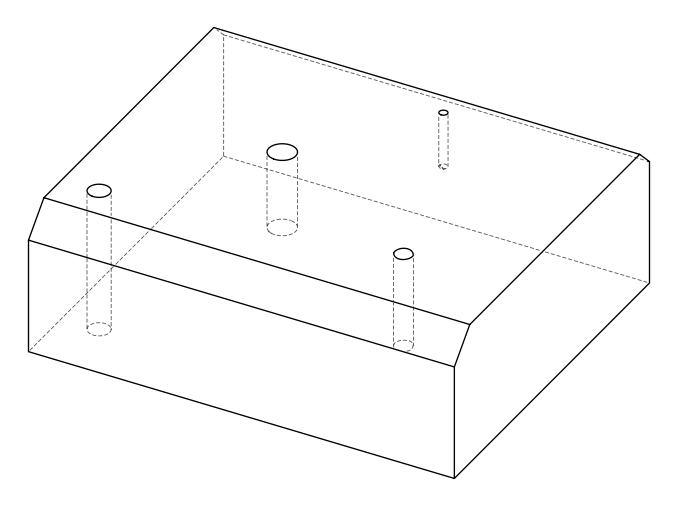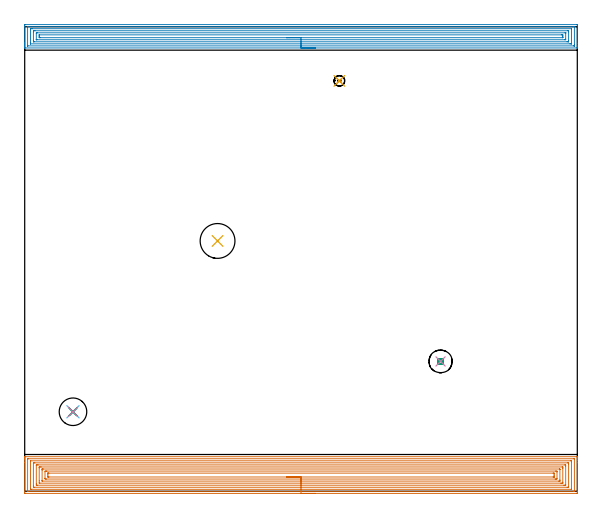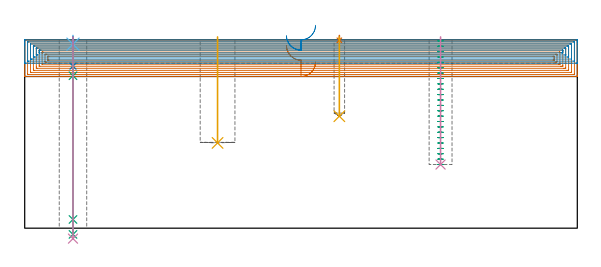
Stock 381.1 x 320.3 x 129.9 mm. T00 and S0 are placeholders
(PLAN: 11 operations, 8 tool changes, 50.5 min)
(1 AREA_MILL | FG_CHAMFER_SURFACE | UGT0205_001 | 27.9 min | 121960 mm3)
(2 AREA_MILL_1 | FG_CHAMFER_SURFACE_1 | UGT0205_001 | 18.59 min | 49399 mm3)
(3 MILL_BLIND_HOLE_FROM_SOLID_MATERIAL | STEP1POCKET | NXT0201_011 | Spiral | 1.78 min | 16856 mm3)
(4 BORE_BLIND_HOLE | STEP1POCKET | UGT0332_074 | 0.35 min | 1 mm3)
(5 INDEXABLE_INSERT_DRILL_BLIND_HOLE_FROM_SOLID | STEP1POCKET_1 | NXT0302_019 | 0.29 min | 32010 mm3)
(6 SPOT_DRILL | STEP1HOLE | NXT0321_9005460120000 | 0.05 min | 187 mm3)
(7 SPOT_DRILL_1 | STEP1POCKET_2 | NXT0321_9005460120000 | 0.03 min | 9 mm3)
(8 DRILL_BLIND_HOLE_INTO_CENTER | STEP1HOLE | NXT0301_092 | 0.08 min | 1733 mm3)
(9 GUN_DRILL_THROUGH_HOLE | STEP1HOLE | UGT0307_009 | 0.65 min | 12762 mm3)
(10 DRILL_TO_ENLARGE_THROUGH_HOLE | STEP1HOLE | UGT0301_048 | 0.56 min | 22103 mm3)
(11 DRILL_BLIND_HOLE_INTO_CENTER_1 | STEP1POCKET_2 | UGT0301_193 | 0.22 min | 2131 mm3)
(TOOL UGT0205_001 | Chamfer Mill 20 x 3 x 45 deg. | D20 FL50 Z2)
(TOOL NXT0201_011 | ENDMILL 12mm [2P460-1200-NA 1630] | D12 FL38 Z6)
(TOOL UGT0332_074 | 15.8 mm Rough Boring Bar | D15.8)
(TOOL NXT0302_019 | Index. Insert Drill 24mm [880-D2400L25-05] | D24 PA176 FL120 Z2)
(TOOL NXT0321_9005460120000 | NC Spot Drill, 142deg, 12mm, Carbide, Uncoated | D12 PA142 FL30 Z2)
(TOOL NXT0301_092 | Carbide Drill 12.1mm [860.1-1210-061A1-MM 2214] | D12.1 PA140 FL77 Z2)
(TOOL UGT0307_009 | Gun Drill 12 mm | D12 PA130 FL24 Z1)
(TOOL UGT0301_048 | Twist Drill 19 mm | D19 PA118 FL135 Z2)
(TOOL UGT0301_193 | Twist Drill 7.3 mm | D7.3 PA118 FL66 Z2)
(OP 1 AREA_MILL)
G17 G21 G94 G90
T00 M6
G54
G17 G0 G90 X200.55 Y-1.5 S1061 M3
G43 Z139.9 H0
Z114.6
G94 G1 X200.512 Z113.728 F250.
X200.398 Z112.864
X200.209 Z112.012
X199.947 Z111.18
X199.613 Z110.374
X199.21 Z109.6
X198.742 Z108.864
X198.21 Z108.172
X197.621 Z107.529
X196.978 Z106.94
X196.286 Z106.409
X195.55 Z105.94
X194.776 Z105.537
X193.97 Z105.203
X193.138 Z104.941
X192.287 Z104.752
X191.422 Z104.638
X190.55 Z104.6
X0.624
X0.332 Y-1.497 Z104.602
X0.01 Y-1.492 Z104.606
X0. Y-1.166 Z104.932
Y19.897 Z125.992
Y22.304 Z128.399
Y23.011 Z129.11
Y23.322 Z129.421
X0.002 Y23.738 Z129.83
X0.004 Y23.764 Z129.855
X0.01 Y23.797 Z129.888
X0.177 Y23.8 Z129.9
X380.923
X381.09 Y23.797 Z129.888
X381.093 Y23.74 Z129.832
X381.1 Y23.322 Z129.421
Y23.011 Z129.11
Y22.304 Z128.399
Y21.058 Z127.155
Y19.627 Z125.723
Y-0.627 Z105.471
X381.098 Y-0.896 Z105.201
X381.093 Y-1.492 Z104.606
X381.074 Y-1.494 Z104.604
X380.476 Y-1.5 Z104.6
X190.55
Y-0.086 Z106.014
X2.33 Y-0.085 Z106.015
X2.166 Y-0.083 Z106.017
X2.058 Y-0.079 Z106.021
X2.009 Y-0.074 Z106.026
X2.006 Y-0.062 Z106.038
X2.003 Y-0.004 Z106.096
X2. Y0.407 Z106.507
Y21.822 Z127.922
X2.003 Y22.304 Z128.404
X2.006 Y22.355 Z128.455
X2.009 Y22.374 Z128.474
X2.085 Y22.379 Z128.479
X2.248 Y22.384 Z128.484
X2.33 Y22.385 Z128.485
X2.411 Y22.386 Z128.486
X378.77 Y22.385 Z128.485
X378.934 Y22.383 Z128.483
X379.042 Y22.379 Z128.479
X379.091 Y22.374 Z128.474
X379.094 Y22.362 Z128.462
X379.097 Y22.304 Z128.404
X379.1 Y21.894 Z127.994
Y0.478 Z106.578
X379.097 Y-0.004 Z106.096
X379.094 Y-0.055 Z106.045
X379.091 Y-0.074 Z106.026
X379.015 Y-0.079 Z106.021
X378.852 Y-0.084 Z106.016
X378.77 Y-0.086 Z106.014
X378.689
X190.55
Y1.328 Z107.428
X4.652 Y1.329 Z107.429
X4.199 Y1.331 Z107.431
X4.049 Y1.334 Z107.434
X4.027 Y1.335 Z107.435
X4.01 Y1.347 Z107.447
X4.006 Y1.45 Z107.55
X4.002 Y1.582 Z107.682
X4.001 Y1.781 Z107.881
X4. Y1.979 Z108.079
X4.001 Y20.717 Z126.817
X4.008 Y20.916 Z127.016
X4.011 Y20.965 Z127.065
X4.03 Y20.967 Z127.067
X4.086 Y20.969 Z127.069
X4.199 Y20.971 Z127.071
X376.449
X376.901 Y20.969 Z127.069
X377.051 Y20.966 Z127.066
X377.073 Y20.965 Z127.065
X377.09 Y20.953 Z127.053
X377.094 Y20.85 Z126.95
X377.098 Y20.718 Z126.818
X377.099 Y20.519 Z126.619
X377.1 Y20.321 Z126.421
X377.099 Y1.583 Z107.683
X377.092 Y1.384 Z107.484
X377.089 Y1.335 Z107.435
X377.07 Y1.333 Z107.433
X377.014 Y1.331 Z107.431
X376.901 Y1.329 Z107.429
X190.55 Y1.328 Z107.428
Y2.743 Z108.843
X6.81
X6.049 Y2.748 Z108.848
X6.01 Y2.75 Z108.85
X6.007 Y2.796 Z108.896
X6.003 Y2.904 Z109.004
X6.001 Y3.12 Z109.22
X6. Y3.552 Z109.652
X6.001 Y19.174 Z125.274
X6.003 Y19.394 Z125.494
X6.007 Y19.503 Z125.603
X6.011 Y19.55 Z125.65
X6.061 Y19.553 Z125.653
X6.88 Y19.557 Z125.657
X6.95
X374.29
X375.051 Y19.552 Z125.652
X375.09 Y19.55 Z125.65
X375.093 Y19.503 Z125.603
X375.097 Y19.396 Z125.496
X375.099 Y19.18 Z125.28
X375.1 Y18.748 Z124.848
X375.099 Y3.126 Z109.226
X375.097 Y2.906 Z109.006
X375.093 Y2.797 Z108.897
X375.089 Y2.75 Z108.85
X375.039 Y2.747 Z108.847
X374.22 Y2.743 Z108.843
X374.15
X190.55
Y4.157 Z110.257
X8.668 Y4.158 Z110.258
X8.071 Y4.161 Z110.261
X8.026 Y4.164 Z110.264
X8.01 Y4.172 Z110.272
X8.004 Y4.228 Z110.328
X8.002 Y4.458 Z110.558
X8. Y5.124 Z111.224
X8.001 Y17.842 Z123.942
X8.003 Y18.009 Z124.109
X8.007 Y18.092 Z124.192
X8.01 Y18.128 Z124.228
X8.067 Y18.136 Z124.236
X8.37 Y18.14 Z124.24
X8.668 Y18.142 Z124.242
X9.261 Y18.143 Z124.243
X372.432 Y18.142 Z124.242
X373.029 Y18.139 Z124.239
X373.074 Y18.136 Z124.236
X373.09 Y18.128 Z124.228
X373.096 Y18.072 Z124.172
X373.098 Y17.842 Z123.942
X373.1 Y17.176 Z123.276
X373.099 Y4.458 Z110.558
X373.097 Y4.291 Z110.391
X373.094 Y4.208 Z110.308
X373.091 Y4.172 Z110.272
X373.033 Y4.164 Z110.264
X372.731 Y4.16 Z110.26
X372.432 Y4.158 Z110.258
X371.84 Y4.157 Z110.257
X190.55
Y5.571 Z111.671
X10.455 Y5.572 Z111.672
X10.232 Y5.573 Z111.673
X10.08 Y5.576 Z111.676
X10.012 Y5.578 Z111.678
X10.009 Y5.617 Z111.717
X10.002 Y5.802 Z111.902
X10. Y7.135 Z113.235
Y16.058 Z122.158
X10.002 Y16.511 Z122.611
X10.007 Y16.664 Z122.764
X10.01 Y16.714 Z122.814
X10.038 Y16.722 Z122.822
X10.12 Y16.724 Z122.824
X10.455 Y16.728 Z122.828
X10.677 Y16.729 Z122.829
X11.349
X370.645 Y16.728 Z122.828
X370.868 Y16.727 Z122.827
X371.02 Y16.724 Z122.824
X371.088 Y16.722 Z122.822
X371.091 Y16.683 Z122.783
X371.098 Y16.498 Z122.598
X371.099 Y16.058 Z122.158
X371.1 Y15.603 Z121.703
Y6.242 Z112.342
X371.098 Y5.789 Z111.889
X371.093 Y5.636 Z111.736
X371.09 Y5.586 Z111.686
X371.062 Y5.578 Z111.678
X370.981 Y5.576 Z111.676
X370.645 Y5.572 Z111.672
X370.423 Y5.571 Z111.671
X369.751
X190.55
Y6.985 Z113.085
X12.392 Y6.986 Z113.086
X12.243 Y6.988 Z113.088
X12.094 Y6.992 Z113.092
X12.01 Y6.996 Z113.096
X12.006 Y7.054 Z113.154
X12.003 Y7.135 Z113.235
X12. Y7.377 Z113.477
Y14.515 Z120.615
X12.006 Y15.165 Z121.265
X12.01 Y15.286 Z121.386
X12.013 Y15.308 Z121.408
X12.044 Y15.311 Z121.411
X12.095 Y15.313 Z121.413
X12.243 Y15.314 Z121.414
X12.987 Y15.315 Z121.415
X368.709 Y15.314 Z121.414
X368.857 Y15.312 Z121.412
X369.006 Y15.308 Z121.408
X369.09 Y15.304 Z121.404
X369.094 Y15.246 Z121.346
X369.097 Y15.165 Z121.265
X369.1 Y14.923 Z121.023
Y7.785 Z113.885
X369.094 Y7.135 Z113.235
X369.09 Y7.014 Z113.114
X369.087 Y6.992 Z113.092
X369.056 Y6.989 Z113.089
X369.005 Y6.987 Z113.087
X368.857 Y6.986 Z113.086
X368.113 Y6.985 Z113.085
X190.55
Y8.4 Z114.5
X14.924
X14.549 Y8.401 Z114.501
X14.03 Y8.407 Z114.507
X14.002 Y8.919 Z115.019
X14. Y8.949 Z115.049
X14.001 Y13.41 Z119.51
X14.03 Y13.893 Z119.993
X14.406 Y13.898 Z119.998
X14.924 Y13.9 Z120.
X15.298
X366.176
X366.551 Y13.899 Z119.999
X367.07 Y13.893 Z119.993
X367.098 Y13.381 Z119.481
X367.1 Y13.351 Z119.451
X367.099 Y8.89 Z114.99
X367.07 Y8.407 Z114.507
X366.694 Y8.402 Z114.502
X366.176 Y8.4 Z114.5
X365.803
X190.55
Y9.814 Z115.914
X16.712
X16.266 Y9.818 Z115.918
X16.045 Y9.821 Z115.921
X16.01 Y9.83 Z115.93
X16.006 Y9.871 Z115.971
X16.004 Y9.932 Z116.032
X16. Y10.522 Z116.622
Y11.414 Z117.514
Y12.306 Z118.406
X16.003 Y12.408 Z118.508
X16.007 Y12.47 Z118.57
X16.011 Y12.48 Z118.58
X16.017 Y12.482 Z118.582
X16.043 Y12.484 Z118.584
X16.266 Y12.486 Z118.586
X16.712
X364.388
X364.834 Y12.482 Z118.582
X365.055 Y12.479 Z118.579
X365.091 Y12.469 Z118.569
X365.094 Y12.429 Z118.529
X365.096 Y12.368 Z118.468
X365.1 Y11.778 Z117.878
Y10.886 Z116.986
Y9.994 Z116.094
X365.097 Y9.892 Z115.992
X365.093 Y9.83 Z115.93
X365.089 Y9.82 Z115.92
X365.083 Y9.818 Z115.918
X365.057 Y9.816 Z115.916
X364.834 Y9.814 Z115.914
X364.388
X190.55
X189.678 Z115.952
X188.814 Z116.066
X187.962 Z116.254
X187.13 Z116.517
X186.324 Z116.851
X185.55 Z117.253
X184.814 Z117.722
X184.122 Z118.253
X183.479 Z118.843
X182.89 Z119.486
X182.359 Z120.178
X181.89 Z120.914
X181.487 Z121.688
X181.153 Z122.494
X180.891 Z123.326
X180.702 Z124.177
X180.588 Z125.042
X180.55 Z125.914
G0 Z139.9
M5
M2
(OP 2 AREA_MILL_1)
G17 G21 G94 G90
T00 M6
G54
G17 G0 G90 X200.55 Y305.7 S1061 M3
G43 Z139.9 H0
G94 G1 X200.512 Z139.028 F250.
X200.398 Z138.163
X200.209 Z137.312
X199.947 Z136.48
X199.613 Z135.674
X199.21 Z134.9
X198.742 Z134.164
X198.21 Z133.472
X197.621 Z132.829
X196.978 Z132.239
X196.286 Z131.708
X195.55 Z131.24
X194.776 Z130.837
X193.97 Z130.503
X193.138 Z130.241
X192.286 Z130.052
X191.422 Z129.938
X190.55 Z129.9
X0.177
X0.009 Y305.702 Z129.888
X0. Y305.729 Z129.861
Y306.11 Z129.49
Y306.402 Z129.198
Y307.104 Z128.491
Y308.341 Z127.256
Y308.876 Z126.719
Y309.495 Z126.101
Y321.015 Z114.583
X0.003 Y321.282 Z114.315
X0.009 Y321.792 Z113.806
X0.107 Y321.795 Z113.803
X0.624 Y321.8 Z113.8
X380.476
X380.852 Y321.796 Z113.802
X381.09 Y321.792 Z113.806
X381.1 Y321.55 Z114.047
Y308.876 Z126.719
Y307.455 Z128.142
Y307.104 Z128.491
Y306.402 Z129.198
Y306.11 Z129.49
Y305.729 Z129.861
X381.091 Y305.702 Z129.888
X380.923 Y305.7 Z129.9
X190.55
Y307.114 Z128.486
X2.189 Y307.115 Z128.485
X2.083 Y307.116 Z128.484
X2.031 Y307.119 Z128.481
X2.012 Y307.121 Z128.479
X2.01 Y307.136 Z128.464
X2.005 Y307.252 Z128.348
X2.001 Y307.511 Z128.089
Y319.917 Z115.683
X2.008 Y320.326 Z115.274
X2.01 Y320.375 Z115.225
X2.028 Y320.379 Z115.221
X2.081 Y320.382 Z115.218
X2.191 Y320.384 Z115.216
X2.411 Y320.386 Z115.214
X378.911 Y320.385 Z115.215
X379.017 Y320.384 Z115.216
X379.069 Y320.381 Z115.219
X379.088 Y320.379 Z115.221
X379.09 Y320.364 Z115.236
X379.095 Y320.248 Z115.352
X379.099 Y319.989 Z115.611
X379.1 Y307.99 Z127.61
X379.099 Y307.583 Z128.017
X379.092 Y307.174 Z128.426
X379.09 Y307.125 Z128.475
X379.072 Y307.121 Z128.479
X379.019 Y307.118 Z128.482
X378.909 Y307.116 Z128.485
X378.689 Y307.114 Z128.486
X190.55
Y308.528 Z127.072
X4.082 Y308.529 Z127.071
X4.04 Y308.53 Z127.07
X4.017 Y308.532 Z127.068
X4.012 Y308.534 Z127.066
X4.009 Y308.548 Z127.052
X4.003 Y308.679 Z126.921
X4.001 Y308.876 Z126.724
X4. Y309.073 Z126.527
Y318.821 Z116.779
X4.003 Y318.887 Z116.713
X4.007 Y318.939 Z116.661
X4.011 Y318.965 Z116.635
X4.025 Y318.966 Z116.634
X4.199 Y318.969 Z116.631
X4.742 Y318.971 Z116.629
X5.093 Y318.972 Z116.628
X377.018 Y318.971 Z116.629
X377.06 Y318.97 Z116.63
X377.083 Y318.968 Z116.632
X377.088 Y318.966 Z116.634
X377.091 Y318.952 Z116.648
X377.097 Y318.821 Z116.779
X377.099 Y318.624 Z116.976
X377.1 Y318.427 Z117.173
Y308.679 Z126.921
X377.097 Y308.613 Z126.987
X377.093 Y308.561 Z127.039
X377.089 Y308.535 Z127.065
X377.075 Y308.534 Z127.066
X376.901 Y308.531 Z127.069
X376.358 Y308.529 Z127.071
X376.007 Y308.528 Z127.072
X190.55
Y309.943 Z125.657
X6.698
X6.111 Y309.945 Z125.655
X6.048 Y309.947 Z125.653
X6.011 Y309.949 Z125.651
X6.008 Y309.995 Z125.605
X6.003 Y310.208 Z125.392
X6. Y310.635 Z124.965
Y316.838 Z118.762
X6.004 Y317.288 Z118.312
X6.01 Y317.506 Z118.094
X6.014 Y317.551 Z118.049
X6.067 Y317.553 Z118.047
X6.17 Y317.556 Z118.044
X6.88 Y317.557 Z118.043
X7.062
X374.402
X374.989 Y317.555 Z118.045
X375.052 Y317.553 Z118.047
X375.089 Y317.551 Z118.049
X375.092 Y317.505 Z118.095
X375.097 Y317.292 Z118.308
X375.1 Y316.865 Z118.735
Y310.662 Z124.938
X375.096 Y310.212 Z125.388
X375.09 Y309.994 Z125.606
X375.086 Y309.949 Z125.651
X375.033 Y309.947 Z125.653
X374.93 Y309.944 Z125.656
X374.22 Y309.943 Z125.657
X374.038
X190.55
Y311.357 Z124.243
X8.489
X8.13 Y311.359 Z124.241
X8.028 Y311.362 Z124.238
X8.008 Y311.364 Z124.236
X8.005 Y311.367 Z124.233
X8.002 Y311.382 Z124.218
X8.001 Y311.44 Z124.16
X8. Y311.535 Z124.065
X8.001 Y315.74 Z119.86
X8.006 Y315.965 Z119.635
X8.01 Y316.124 Z119.476
X8.31 Y316.136 Z119.464
X8.491 Y316.141 Z119.459
X8.668 Y316.142 Z119.458
X372.611 Y316.143 Z119.457
X372.97 Y316.141 Z119.459
X373.072 Y316.138 Z119.462
X373.092 Y316.136 Z119.464
X373.095 Y316.133 Z119.467
X373.098 Y316.118 Z119.482
X373.099 Y316.06 Z119.54
X373.1 Y315.965 Z119.635
X373.099 Y311.76 Z123.84
X373.094 Y311.535 Z124.065
X373.09 Y311.376 Z124.224
X372.79 Y311.364 Z124.236
X372.609 Y311.359 Z124.241
X372.432 Y311.358 Z124.242
X190.55 Y311.357 Z124.243
Y312.771 Z122.829
X10.995 Y312.772 Z122.828
X10.455 Y312.775 Z122.825
X10.095 Y312.778 Z122.822
X10.01 Y312.786 Z122.814
X10.004 Y312.868 Z122.732
X10.001 Y313.307 Z122.293
X10. Y313.758 Z121.842
Y314.193 Z121.407
X10.002 Y314.643 Z120.957
X10.007 Y314.708 Z120.892
X10.01 Y314.722 Z120.878
X10.018 Y314.724 Z120.876
X10.05 Y314.727 Z120.873
X10.185 Y314.728 Z120.872
X370.105
X370.645 Y314.725 Z120.875
X371.005 Y314.722 Z120.878
X371.09 Y314.714 Z120.886
X371.096 Y314.632 Z120.968
X371.099 Y314.193 Z121.407
X371.1 Y313.742 Z121.858
Y313.307 Z122.293
X371.098 Y312.857 Z122.743
X371.093 Y312.792 Z122.808
X371.09 Y312.778 Z122.822
X371.082 Y312.776 Z122.824
X371.05 Y312.773 Z122.827
X370.915 Y312.772 Z122.828
X190.55 Y312.771 Z122.829
X189.678 Z122.867
X188.814 Z122.981
X187.962 Z123.17
X187.13 Z123.432
X186.324 Z123.766
X185.55 Z124.169
X184.814 Z124.637
X184.122 Z125.169
X183.479 Z125.758
X182.89 Z126.401
X182.358 Z127.093
X181.89 Z127.829
X181.487 Z128.603
X181.153 Z129.409
X180.891 Z130.241
X180.702 Z131.092
X180.588 Z131.957
X180.55 Z132.829
G0 Z139.9
M5
M2
(OP 3 MILL_BLIND_HOLE_FROM_SOLID_MATERIAL)
G17 G21 G94 G90
T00 M6
G54
G17 G0 G90 X286.8 Y89.5 S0 M3
G43 Z139.9 H1
Z129.192
G94 G3 X287.548 Y90.652 R0.819 F250.
X286.027 Y91.236 R1.152
X285.064 Y88.727 R1.9
X286.027 Y91.236 R-1.9
X285.546 Y89.981 R0.95
X286.8 Y89.5 R0.95
G0 Z125.483
G3 X287.548 Y90.652 R0.819
X286.027 Y91.236 R1.152
X285.064 Y88.727 R1.9
X286.027 Y91.236 R-1.9
X285.546 Y89.981 R0.95
X286.8 Y89.5 R0.95
G0 Z121.775
G3 X287.548 Y90.652 R0.819
X286.027 Y91.236 R1.152
X285.064 Y88.727 R1.9
X286.027 Y91.236 R-1.9
X285.546 Y89.981 R0.95
X286.8 Y89.5 R0.95
G0 Z118.067
G3 X287.548 Y90.652 R0.819
X286.027 Y91.236 R1.152
X285.064 Y88.727 R1.9
X286.027 Y91.236 R-1.9
X285.546 Y89.981 R0.95
X286.8 Y89.5 R0.95
G0 Z114.358
G3 X287.548 Y90.652 R0.819
X286.027 Y91.236 R1.152
X285.064 Y88.727 R1.9
X286.027 Y91.236 R-1.9
X285.546 Y89.981 R0.95
X286.8 Y89.5 R0.95
G0 Z110.65
G3 X287.548 Y90.652 R0.819
X286.027 Y91.236 R1.152
X285.064 Y88.727 R1.9
X286.027 Y91.236 R-1.9
X285.546 Y89.981 R0.95
X286.8 Y89.5 R0.95
G0 Z106.942
G3 X287.548 Y90.652 R0.819
X286.027 Y91.236 R1.152
X285.064 Y88.727 R1.9
X286.027 Y91.236 R-1.9
X285.546 Y89.981 R0.95
X286.8 Y89.5 R0.95
G0 Z103.233
G3 X287.548 Y90.652 R0.819
X286.027 Y91.236 R1.152
X285.064 Y88.727 R1.9
X286.027 Y91.236 R-1.9
X285.546 Y89.981 R0.95
X286.8 Y89.5 R0.95
G0 Z99.525
G3 X287.548 Y90.652 R0.819
X286.027 Y91.236 R1.152
X285.064 Y88.727 R1.9
X286.027 Y91.236 R-1.9
X285.546 Y89.981 R0.95
X286.8 Y89.5 R0.95
G0 Z95.817
G3 X287.548 Y90.652 R0.819
X286.027 Y91.236 R1.152
X285.064 Y88.727 R1.9
X286.027 Y91.236 R-1.9
X285.546 Y89.981 R0.95
X286.8 Y89.5 R0.95
G0 Z92.108
G3 X287.548 Y90.652 R0.819
X286.027 Y91.236 R1.152
X285.064 Y88.727 R1.9
X286.027 Y91.236 R-1.9
X285.546 Y89.981 R0.95
X286.8 Y89.5 R0.95
G0 Z88.4
G3 X287.548 Y90.652 R0.819
X286.027 Y91.236 R1.152
X285.064 Y88.727 R1.9
X286.027 Y91.236 R-1.9
X285.546 Y89.981 R0.95
X286.8 Y89.5 R0.95
G0 Z84.692
G3 X287.548 Y90.652 R0.819
X286.027 Y91.236 R1.152
X285.064 Y88.727 R1.9
X286.027 Y91.236 R-1.9
X285.546 Y89.981 R0.95
X286.8 Y89.5 R0.95
G0 Z80.983
G3 X287.548 Y90.652 R0.819
X286.027 Y91.236 R1.152
X285.064 Y88.727 R1.9
X286.027 Y91.236 R-1.9
X285.546 Y89.981 R0.95
X286.8 Y89.5 R0.95
G0 Z77.275
G3 X287.548 Y90.652 R0.819
X286.027 Y91.236 R1.152
X285.064 Y88.727 R1.9
X286.027 Y91.236 R-1.9
X285.546 Y89.981 R0.95
X286.8 Y89.5 R0.95
G0 Z73.567
G3 X287.548 Y90.652 R0.819
X286.027 Y91.236 R1.152
X285.064 Y88.727 R1.9
X286.027 Y91.236 R-1.9
X285.546 Y89.981 R0.95
X286.8 Y89.5 R0.95
G0 Z69.858
G3 X287.548 Y90.652 R0.819
X286.027 Y91.236 R1.152
X285.064 Y88.727 R1.9
X286.027 Y91.236 R-1.9
X285.546 Y89.981 R0.95
X286.8 Y89.5 R0.95
G0 Z66.15
G3 X287.548 Y90.652 R0.819
X286.027 Y91.236 R1.152
X285.064 Y88.727 R1.9
X286.027 Y91.236 R-1.9
X285.546 Y89.981 R0.95
X286.8 Y89.5 R0.95
G0 Z62.442
G3 X287.548 Y90.652 R0.819
X286.027 Y91.236 R1.152
X285.064 Y88.727 R1.9
X286.027 Y91.236 R-1.9
X285.546 Y89.981 R0.95
X286.8 Y89.5 R0.95
G0 Z58.733
G3 X287.548 Y90.652 R0.819
X286.027 Y91.236 R1.152
X285.064 Y88.727 R1.9
X286.027 Y91.236 R-1.9
X285.546 Y89.981 R0.95
X286.8 Y89.5 R0.95
G0 Z55.025
G3 X287.548 Y90.652 R0.819
X286.027 Y91.236 R1.152
X285.064 Y88.727 R1.9
X286.027 Y91.236 R-1.9
X285.546 Y89.981 R0.95
X286.8 Y89.5 R0.95
G0 Z51.317
G3 X287.548 Y90.652 R0.819
X286.027 Y91.236 R1.152
X285.064 Y88.727 R1.9
X286.027 Y91.236 R-1.9
X285.546 Y89.981 R0.95
X286.8 Y89.5 R0.95
G0 Z47.608
G3 X287.548 Y90.652 R0.819
X286.027 Y91.236 R1.152
X285.064 Y88.727 R1.9
X286.027 Y91.236 R-1.9
X285.546 Y89.981 R0.95
X286.8 Y89.5 R0.95
G0 Z43.9
G3 X287.548 Y90.652 R0.819
X286.027 Y91.236 R1.152
X285.064 Y88.727 R1.9
X286.027 Y91.236 R-1.9
X285.546 Y89.981 R0.95
X286.8 Y89.5 R0.95
G0 Z139.9
M5
M2
(OP 4 BORE_BLIND_HOLE)
G17 G21 G94 G90
T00 M6
G54
G17 G0 G90 X286.8 Y89.5 S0 M3
G43 Z139.9 H0
G94 G85 G98 Z43.9 F250. R131.9
G80
M5
M2
(OP 5 INDEXABLE_INSERT_DRILL_BLIND_HOLE_FROM_SOLID)
G17 G21 G94 G90
T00 M6
G54
G17 G0 G90 X133. Y172.6 S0 M3
G43 Z139.9 H1
G94 G81 G98 Z58.8 F250. R131.9
G80
M5
M2
(OP 6 SPOT_DRILL)
G17 G21 G94 G90
T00 M6
G54
G17 G0 G90 X33.3 Y54.8 S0 M3
G43 Z139.9 H0
G94 G81 G98 Z126.9 F250. R132.9
G80
M5
M2
(OP 7 SPOT_DRILL_1)
G17 G21 G94 G90
T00 M6
G54
G17 G0 G90 X217. Y283. S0 M3
G43 Z139.9 H0
G94 G81 G98 Z129.586 F250. R132.9
G80
M5
M2
(OP 8 DRILL_BLIND_HOLE_INTO_CENTER)
G17 G21 G94 G90
T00 M6
G54
G17 G0 G90 X33.3 Y54.8 S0 M3
G43 Z139.9 H1
G94 G81 G98 Z111.75 F250. R131.9
G80
M5
M2
(OP 9 GUN_DRILL_THROUGH_HOLE)
G17 G21 G94 G90
T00 M6
G54
G17 G0 G90 X33.3 Y54.8 M8
G43 Z139.9 H0
Z126.046
S716 M3
G94 G1 Z105.136 F125. M26
G4 X.084
Z6. F250.
G4 X.084
Z-4.298 F125.
G4 X.084
M5
M9
G0 Z126.046
Z139.9
M2
(OP 10 DRILL_TO_ENLARGE_THROUGH_HOLE)
G17 G21 G94 G90
T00 M6
G54
G17 G0 G90 X33.3 Y54.8 S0 M3
G43 Z139.9 H0
G94 G73 G98 Z-7.208 F250. Q17.139 R131.9
G80
M5
M2
(OP 11 DRILL_BLIND_HOLE_INTO_CENTER_1)
G17 G21 G94 G90
T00 M6
G54
G17 G0 G90 X217. Y283. S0 M3
G43 Z139.9 H0
G94 G81 G98 Z77.2 F250. R131.9
G80
M5
M2
